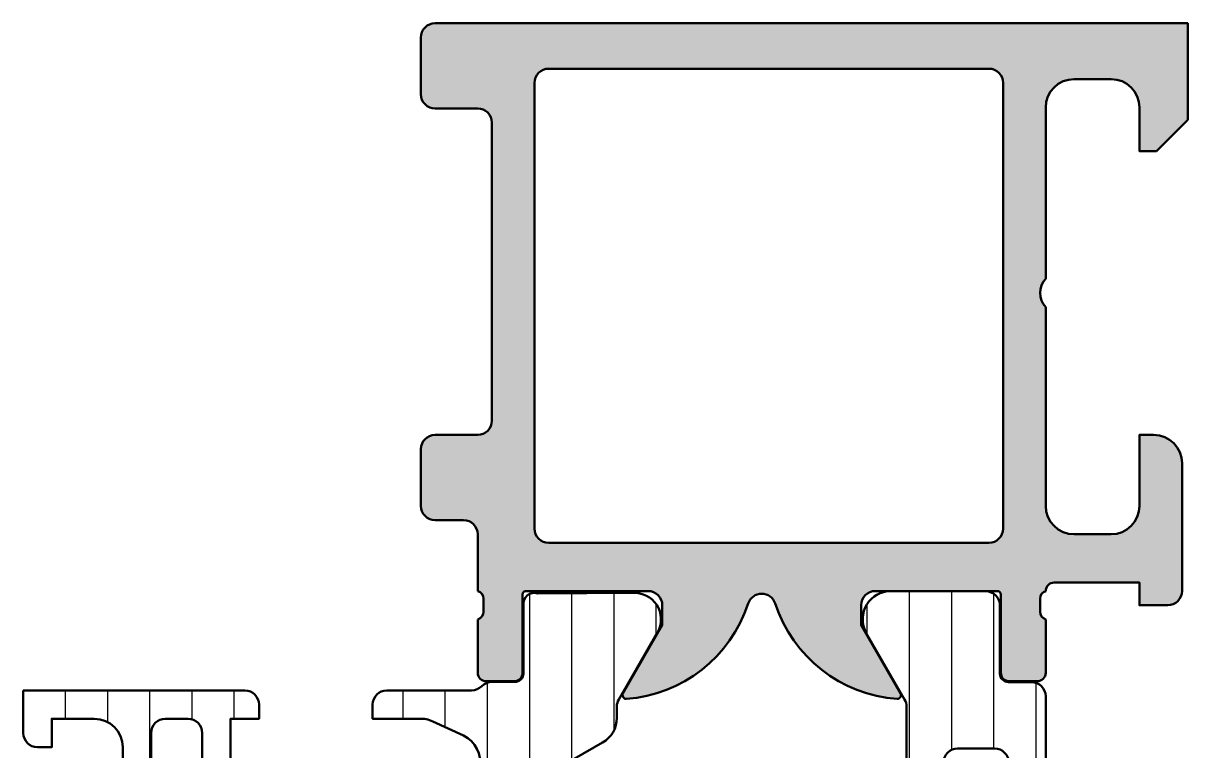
# Model space of a CAD drawing. Extents: x 0 to 81.5, y 0 to 75.
# Drawn here: x 0 to 41, y 49.38 to 75 of the extents above; entities that cross this region are included whole.
import ezdxf

# ---------------------------------------------------------------- set-up
doc = ezdxf.new("R2010")
doc.units = 0
for name, color, linetype, lineweight in [('0S-Alu contour', 7, 'Continuous', 50), ('0S-Alu hatch', 252, 'Continuous', 25), ('0S-Plastic contour', 254, 'Continuous', 50), ('0S-Plastic hatch', 253, 'Continuous', 25)]:
    doc.layers.add(name, color=color, linetype=linetype, lineweight=lineweight)
pattern_1 = [(90, (0, 0), (-1.4859, 0), [])]

# ---------------------------------------------------------------- blocks, each defined once
blk = doc.blocks.new('284027__2AA06328_AA89_4443_B8EB_8340DFA001EF___B0B5916D_247E_4A1C_BFC8_223D1F0A90D1_')
at = {"layer": '0S-Plastic hatch'}
h = blk.add_hatch(dxfattribs=at)
h.set_pattern_fill('ANSI31', color=256, scale=0.4680000000000001, angle=45, style=0)
h.set_pattern_definition(pattern_1)
edge = h.paths.add_edge_path()
edge.add_line((35.99872486003176, 51.29250028669094), (35.99874778158977, 25.45113347713876))
edge.add_arc((36.20288664721181, 25.4552522759781), 0.2041804127758908, 181.1558689438178, 269.5149389342785)
edge.add_line((36.20115809431653, 25.25107918013484), (40.30115809430481, 25.25107918013485))
edge.add_ellipse((40.30115809430482, 24.75107918013491), major_axis=(-0.4999999999999432, 0), ratio=1, start_angle=180, end_angle=270.0000000000008, ccw=False)
edge.add_line((40.80115809430476, 24.75107918013491), (40.80115809430475, 23.92032995674724))
edge.add_ellipse((39.80115809430471, 23.92032995674725), major_axis=(-1.000000000000049, 0), ratio=1, start_angle=105.0000000010819, end_angle=180, ccw=False)
edge.add_line((40.05997713942547, 22.95440413046302), (39.30115809430481, 22.75107918013485))
edge.add_line((39.30115809430481, 22.75107918013485), (39.30115809430482, 23.75107918013485))
edge.add_line((39.30115809430482, 23.75107918013485), (37.0011580943164, 23.75107918013485))
edge.add_arc((37.00286712815748, 22.74695320745727), 1.004127427074062, 90.0975179750846, 179.770140321516)
edge.add_line((35.99874778158978, 22.75098156330438), (35.99874778158977, 19.75110320916071))
edge.add_arc((37.00286734003768, 19.75520566433648), 1.004127938958028, 180.2340877213157, 269.9024699846788)
edge.add_line((37.00115809431646, 18.75107918013484), (39.30115809430481, 18.75107918013484))
edge.add_line((39.30115809430481, 18.75107918013484), (39.30115809430493, 19.75107918013479))
edge.add_line((39.30115809430493, 19.75107918013479), (40.05997713942549, 19.54775422977654))
edge.add_ellipse((39.80115809430487, 18.58182840349287), major_axis=(-0.999999999999474, 0), ratio=1, start_angle=180, end_angle=254.9999999989181, ccw=False)
edge.add_line((40.80115809430433, 18.58182840349287), (40.80115809430481, 17.75107918013484))
edge.add_ellipse((40.30115809430481, 17.75107918013484), major_axis=(-0.5, 0), ratio=1, start_angle=89.9999999999992, end_angle=180, ccw=False)
edge.add_line((40.3011580943048, 17.25107918013484), (36.20115809431644, 17.25107918013484))
edge.add_arc((36.20115809431647, 17.05107918013482), 0.2000000000000242, 90.00000000000813, 180)
edge.add_line((36.00115809431644, 17.05107918013482), (35.99983754932651, 16.21000693500698))
edge.add_ellipse((35.49984022866075, 16.20998614580425), major_axis=(-0.4999973210979561, 0), ratio=1, start_angle=90.00176831585838, end_angle=180.0023822800019, ccw=False)
edge.add_line((35.49985566004504, 15.70998882494442), (34.68952432723014, 15.70996019852622))
edge.add_arc((34.68953519346448, 15.40996019872298), 0.3000000000000325, 90.00207529789022, 180.0020752978985)
edge.add_line((34.38953519366124, 15.40994933248859), (34.38995407387404, 13.00995096315019))
edge.add_ellipse((33.88995809685904, 13.00993021328029), major_axis=(-0.4999959774455648, 0), ratio=1, start_angle=90.0017728167, end_angle=180.0023777790716, ccw=False)
edge.add_line((33.8899735674788, 12.50993423607407), (30.41343207167295, 12.50980758860997))
edge.add_ellipse((30.55570686858718, 13.4996308172864), major_axis=(-0.9999960709244883, 0), ratio=1, start_angle=-32.72494080195321, end_angle=81.82046724598621, ccw=False)
edge.add_line((29.71443463792838, 14.04023527138088), (31.03282163571543, 16.32393987263598))
edge.add_arc((30.59979986407005, 16.57392416271416), 0.500000000004795, 330.0020786986695, 360.0020153926868)
edge.add_line((31.09979986376552, 16.57394175033321), (31.09871355133437, 50.92821050593398))
edge.add_arc((30.59871355162535, 50.92819187276077), 0.5000000000562208, 0.0021352044220911, 30.00207189540115)
edge.add_line((31.03171721293402, 51.17820753096943), (29.71316478347715, 53.46181662021854))
edge.add_ellipse((30.5543978496974, 54.00248201596908), major_axis=(-0.9999960709244804, 0), ratio=1, start_angle=-81.81631665021501, end_angle=32.729091397727075, ccw=False)
edge.add_line((30.41205134881563, 54.99229493543978), (33.88859284462146, 54.99242158290385))
edge.add_ellipse((33.88861359449136, 54.49242560588882), major_axis=(-0.4999959774455932, 0), ratio=1, start_angle=180.0017728167249, end_angle=270.00237777907205, ccw=False)
edge.add_line((34.38860957169762, 54.4924410765088), (34.38836455111679, 52.09244268312311))
edge.add_arc((34.68836455092001, 52.09245354935744), 0.3000000000000183, 180.0020752978985, 270.0020752978807)
edge.add_line((34.6883754171543, 51.79245354955422), (35.49870674996923, 51.79248217597242))
edge.add_ellipse((35.49872753917191, 51.29248485530664), major_axis=(-0.4999973210979774, 0), ratio=1, start_angle=180.0017683158931, end_angle=270.0023822799104, ccw=False)
edge = h.paths.add_edge_path()
edge.add_line((34.69927616145809, 40.10107293477616), (34.69927616145809, 48.95106683126043))
edge.add_arc((34.19927615937041, 48.9510668294423), 0.5000000020876741, 0, 90.001899102613)
edge.add_line((34.19925958657363, 49.45106683125532), (32.89926548030573, 49.4510668312553))
edge.add_arc((32.89926184094911, 48.95107047061194), 0.4999963606566104, 89.99958295741548, 180.0004170428646)
edge.add_line((32.39926548030574, 48.95106683125288), (32.39926548030577, 40.1010729347733))
edge.add_arc((32.89926184094904, 40.10106929541423), 0.499996360656518, 179.9995829571354, 270.0004170425919)
edge.add_line((32.89926548030572, 39.60107293477096), (34.19925958661847, 39.60107293477097))
edge.add_arc((34.19927615930077, 40.10107293665364), 0.500000002157322, 269.9981009105052, 360)
edge = h.paths.add_edge_path()
edge.add_line((32.39926548029536, 38.10107293547461), (32.39926548029536, 29.40106683195894))
edge.add_arc((32.89926548029536, 29.40106683195374), 0.5, 180, 269.9999999999992)
edge.add_line((32.89926548029535, 28.90106683195374), (34.19927616144771, 28.90106683195374))
edge.add_arc((34.19927616144772, 29.40106683195374), 0.5, 269.9999999999992, 360)
edge.add_line((34.69927616144771, 29.40106683195374), (34.69927616144771, 38.10107293547463))
edge.add_arc((34.19927616144768, 38.1010729354694), 0.5000000000000356, 0, 90.00000000118958)
edge.add_line((34.1992761614373, 38.60107293546944), (32.89926548028497, 38.60107293546942))
edge.add_arc((32.89926548029534, 38.10107293546944), 0.4999999999999787, 90.00000000118877, 180)
edge = h.paths.add_edge_path()
edge.add_line((34.6992761614477, 18.55105767668554), (34.6992761614477, 27.40106683195888))
edge.add_arc((34.19927615936013, 27.4010668301408), 0.5000000020875746, 0, 90.00189910262031)
edge.add_line((34.19925958656328, 27.90106683195372), (32.89926548029536, 27.90106683195374))
edge.add_arc((32.89926184093868, 27.40107047131042), 0.4999963606565677, 89.99958295740979, 180.0004170428646)
edge.add_line((32.39926548029536, 27.40106683195135), (32.39926548029536, 18.55108819425846))
edge.add_arc((32.8992807390844, 18.55108819425846), 0.5000152587890412, 180, 270.0000000000033)
edge.add_line((32.89928073908443, 18.05107293546942), (34.19929142023677, 18.0510729354694))
edge.add_arc((34.19929142023679, 18.55105767668031), 0.4999847412109162, 269.9999999999976, 360)
at = {"layer": '0S-Alu contour', "color": 7}
for points in [[(34.19925958657363, 49.45106683125532), (32.89926548030573, 49.4510668312553)], [(32.39926548030574, 48.95106683125288), (32.39926548030577, 40.1010729347733)], [(34.69927616145809, 40.10107293477616), (34.69927616145809, 48.95106683126043)], [(32.89926548030572, 39.60107293477096), (34.19925958661847, 39.60107293477097)], [(34.1992761614373, 38.60107293546944), (32.89926548028497, 38.60107293546942)], [(32.39926548029536, 38.10107293547461), (32.39926548029536, 29.40106683195894)], [(34.69927616144771, 29.40106683195374), (34.69927616144771, 38.10107293547463)], [(32.89926548029535, 28.90106683195374), (34.19927616144771, 28.90106683195374)], [(34.19925958656328, 27.90106683195372), (32.89926548029536, 27.90106683195374)], [(32.39926548029536, 27.40106683195135), (32.39926548029536, 18.55108819425846)], [(34.6992761614477, 18.55105767668554), (34.6992761614477, 27.40106683195888)], [(32.89928073908443, 18.05107293546942), (34.19929142023677, 18.0510729354694)]]:
    blk.add_lwpolyline(points, dxfattribs=at)
for centre, radius, start, end in [((32.89926184094911, 48.95107047061194), 0.4999963606566104, 89.99958295741548, 180.0004170428646), ((34.19927615937041, 48.9510668294423), 0.5000000020876741, 0, 90.001899102613), ((32.89926184094904, 40.10106929541423), 0.499996360656518, 179.9995829571354, 270.0004170425919), ((34.19927615930077, 40.10107293665364), 0.500000002157322, 269.9981009105052, 0), ((32.89926548029534, 38.10107293546944), 0.4999999999999787, 90.00000000118877, 180), ((34.19927616144768, 38.1010729354694), 0.5000000000000356, 0, 90.00000000118958), ((32.89926548029536, 29.40106683195374), 0.5, 180, 269.9999999999992), ((34.19927616144772, 29.40106683195374), 0.5, 269.9999999999992, 0), ((32.89926184093868, 27.40107047131042), 0.4999963606565677, 89.99958295740979, 180.0004170428646), ((34.19927615936013, 27.4010668301408), 0.5000000020875746, 0, 90.00189910262031), ((32.8992807390844, 18.55108819425846), 0.5000152587890412, 180, 270.0000000000033), ((34.19929142023679, 18.55105767668031), 0.4999847412109162, 269.9999999999976, 0)]:
    blk.add_arc(centre, radius, start, end, dxfattribs=at)
at = {"layer": '0S-Plastic contour', "color": 7}
for points in [[(30.41205134881563, 54.99229493543978), (33.88859284462146, 54.99242158290385)], [(34.38860957169762, 54.4924410765088), (34.38836455111679, 52.09244268312311)], [(31.03171721293402, 51.17820753096943), (29.71316478347715, 53.46181662021854)], [(34.6883754171543, 51.79245354955422), (35.49870674996923, 51.79248217597242)], [(35.99872486003176, 51.29250028669094), (35.99874778158977, 25.45113347713876)], [(31.09979986376552, 16.57394175033321), (31.09871355133437, 50.92821050593398)], [(36.20115809431653, 25.25107918013484), (40.30115809430481, 25.25107918013485)], [(40.80115809430476, 24.75107918013491), (40.80115809430475, 23.92032995674724)], [(40.05997713942547, 22.95440413046302), (39.30115809430481, 22.75107918013485), (39.30115809430482, 23.75107918013485), (37.0011580943164, 23.75107918013485)], [(35.99874778158978, 22.75098156330438), (35.99874778158977, 19.75110320916071)], [(37.00115809431646, 18.75107918013484), (39.30115809430481, 18.75107918013484), (39.30115809430493, 19.75107918013479), (40.05997713942549, 19.54775422977654)], [(40.80115809430433, 18.58182840349287), (40.80115809430481, 17.75107918013484)], [(40.3011580943048, 17.25107918013484), (36.20115809431644, 17.25107918013484)], [(36.00115809431644, 17.05107918013482), (35.99983754932651, 16.21000693500698)], [(29.71443463792838, 14.04023527138088), (31.03282163571543, 16.32393987263598)], [(35.49985566004504, 15.70998882494442), (34.68952432723014, 15.70996019852622)], [(34.38953519366124, 15.40994933248859), (34.38995407387404, 13.00995096315019)], [(33.8899735674788, 12.50993423607407), (30.41343207167295, 12.50980758860997)]]:
    blk.add_lwpolyline(points, dxfattribs=at)
at = {"layer": '0S-Plastic contour', "color": 7, "extrusion": (0, 0, -1)}
for centre, radius, start, end in [((-30.5543978496974, 54.00248201596908), 0.9999960709244804, 327.2709086022729, 81.81631665021507), ((-33.88861359449136, 54.49242560588882), 0.4999959774455932, 89.99762222092792, 179.9982271832751), ((-35.49872753917191, 51.29248485530664), 0.4999973210979775, 89.9976177200896, 179.9982316841069), ((-40.30115809430482, 24.75107918013491), 0.4999999999999432, 89.9999999999992, 180), ((-39.80115809430471, 23.92032995674725), 1.000000000000049, 180, 254.9999999989181), ((-39.80115809430487, 18.58182840349287), 0.999999999999474, 105.0000000010819, 180), ((-40.30115809430481, 17.75107918013484), 0.5, 180, 270.0000000000008), ((-35.49984022866075, 16.20998614580425), 0.4999973210979562, 179.9976177199981, 269.9982316841416), ((-30.55570686858718, 13.4996308172864), 0.9999960709244883, 278.1795327540138, 32.72494080195315), ((-33.88995809685904, 13.00993021328029), 0.4999959774455648, 179.9976222209284, 269.9982271833)]:
    blk.add_arc(centre, radius, start, end, dxfattribs=at)
at = {"layer": '0S-Plastic contour', "color": 7}
for centre, radius, start, end in [((34.68836455092001, 52.09245354935744), 0.3000000000000183, 180.0020752978985, 270.0020752978807), ((30.59871355162535, 50.92819187276077), 0.5000000000562208, 0.0021352044220911, 30.00207189540115), ((36.20288664721181, 25.4552522759781), 0.2041804127758908, 181.1558689438178, 269.5149389342785), ((37.00286712815748, 22.74695320745727), 1.004127427074062, 90.0975179750846, 179.770140321516), ((37.00286734003768, 19.75520566433648), 1.004127938958028, 180.2340877213157, 269.9024699846788), ((36.20115809431647, 17.05107918013482), 0.2000000000000242, 90.00000000000813, 180), ((30.59979986407005, 16.57392416271416), 0.500000000004795, 330.0020786986695, 0.0020153926868258), ((34.68953519346448, 15.40996019872298), 0.3000000000000325, 90.00207529789022, 180.0020752978985)]:
    blk.add_arc(centre, radius, start, end, dxfattribs=at)
blk = doc.blocks.new('284027__B7D05CF9_7CD3_4EA3_B655_E867431415A4___47538BBE_12DE_42B7_A166_81902995E003_')
at = {"layer": '0S-Plastic hatch'}
h = blk.add_hatch(dxfattribs=at)
h.set_pattern_fill('ANSI31', color=256, scale=0.4680000000000001, angle=45, style=0)
h.set_pattern_definition(pattern_1)
edge = h.paths.add_edge_path()
edge.add_line((0, 51.49999701474553), (0, 49.99999701474553))
edge.add_arc((0.5, 49.99999701474553), 0.5, 180, 270)
edge.add_line((0.4999999999999999, 49.49999701474553), (1, 49.49999701474553))
edge.add_line((1, 49.49999701474553), (1, 50.49999701474553))
edge.add_line((1, 50.49999701474553), (2.500000000000014, 50.49999701474553))
edge.add_ellipse((2.500000000000014, 49.49999701474554), major_axis=(-0.9999999999999857, 0), ratio=1, start_angle=180, end_angle=270, ccw=False)
edge.add_line((3.5, 49.49999701474554), (3.5, 45.49999701474553))
edge.add_ellipse((2.500000000000014, 45.49999701474551), major_axis=(-0.9999999999999857, 0), ratio=1, start_angle=90.0000000000008, end_angle=180, ccw=False)
edge.add_line((2.500000000000028, 44.49999701474553), (1, 44.49999701474553))
edge.add_line((1, 44.49999701474553), (1, 45.49999701474553))
edge.add_line((1, 45.49999701474553), (0.5, 45.49999701474553))
edge.add_arc((0.5000000000000071, 44.99999701474552), 0.5, 90.00000000000081, 180)
edge.add_line((7.1e-15, 44.99999701474552), (-1.42e-14, 21.19999401474549))
edge.add_arc((0.4999999999999858, 21.19999401474549), 0.5, 180, 270.0000000000081)
edge.add_line((0.5000000000000567, 20.69999401474549), (1.310300815755219, 20.69999401474561))
edge.add_ellipse((1.310300815755077, 20.39999401474586), major_axis=(-0.2999999999997556, 0), ratio=1, start_angle=180, end_angle=269.99999999997283, ccw=False)
edge.add_line((1.610300815754833, 20.39999401474586), (1.609968865358034, 17.99999563180941))
edge.add_arc((2.039121303606179, 17.97064885653113), 0.430154679706687, 176.0880270235302, 279.4797672091212)
edge.add_line((2.109967482421886, 17.54636844522184), (5.586508980521443, 17.57891546966911))
edge.add_arc((5.537628049390342, 18.4964969132121), 0.9188825011733941, 273.0493492187171, 395.5272186382209)
edge.add_line((6.285450980521318, 19.03045001474569), (4.461375763333073, 22.18984140079752))
edge.add_ellipse((4.894388480063589, 22.43984137509707), major_axis=(-0.5000000000001174, 0), ratio=1, start_angle=-89.99999999999193, end_angle=29.999996599335873, ccw=False)
edge.add_line((4.894388480063518, 22.93984137509719), (17.70006144527534, 22.93984137509713))
edge.add_arc((17.70006144527534, 23.43984137509713), 0.5, 270, 360.0000327007567)
edge.add_line((18.20006144527526, 23.43984166046507), (18.20004752908076, 47.81965790700165))
edge.add_ellipse((19.20004752901785, 47.8196691030845), major_axis=(-0.9999999999997681, 0), ratio=1, start_angle=-60.00495389455108, end_angle=0.0006414880432998871, ccw=False)
edge.add_line((18.70012240897667, 48.685737734517), (20.39994227046489, 49.66693323965531))
edge.add_arc((19.90001715042351, 50.53300187108773), 0.9999999999998012, 299.9950461054615, 359.9988249444108)
edge.add_line((20.90001715021301, 50.5329813624988), (20.9000254117782, 50.93581580174944))
edge.add_ellipse((21.40002541167281, 50.93580554745541), major_axis=(-0.4999999999997522, 0), ratio=1, start_angle=330.0000034006127, end_angle=359.9988249444108, ccw=False)
edge.add_line((20.96701269494283, 51.18580552175516), (22.28552954790156, 53.46954401474541))
edge.add_arc((21.52387665310507, 54.00448619536113), 0.9307407097327288, 324.9179519849271, 446.1366321277973)
edge.add_line((21.58658754790136, 54.93311185321668), (18.11004604980202, 54.91544180974944))
edge.add_arc((17.9920184237273, 54.54888822239663), 0.3850870718656267, 72.15181379103063, 187.2938329410474)
edge.add_line((17.61004743273795, 54.49999839768175), (17.61038206204446, 52.10000001474555))
edge.add_ellipse((17.31038206204434, 52.10000001474565), major_axis=(-0.3000000000001108, 0), ratio=1, start_angle=89.99999999998238, end_angle=180, ccw=False)
edge.add_line((17.31038206204425, 51.80000001474553), (16.50000154298155, 51.80000001474554))
edge.add_arc((16.50000154298146, 51.30000001474556), 0.4999999999999787, 89.99999999999022, 135.5732366891123)
edge.add_ellipse((15.78585575955138, 51.99999701474554), major_axis=(-0.4999999999999859, 0), ratio=1, start_angle=89.9999999999992, end_angle=135.5732366891182, ccw=False)
edge.add_line((15.78585575955138, 51.49999701474555), (12.79996948707803, 51.49999701474552))
edge.add_arc((12.79996948707803, 50.9999970147455), 0.5000000000000142, 90.0000000000004, 179.9965029431444)
edge.add_line((12.29996948800934, 51.00002753232361), (12.29993896484273, 50.49993597958996))
edge.add_line((12.29993896484273, 50.49993597958996), (13.93602766642786, 50.49993597958999))
edge.add_ellipse((13.99851301323112, 49.5018900981618), major_axis=(-1.000000000000448, 0), ratio=1, start_angle=244.8612262341979, end_angle=273.5824804879298, ccw=False)
edge.add_line((14.42332516425769, 50.40717162141358), (15.50023827656167, 49.90683522608545))
edge.add_ellipse((15.07889072796826, 48.99993597958982), major_axis=(-1.000000000000008, 0), ratio=1, start_angle=89.9999999999975, end_angle=245.0803068673854, ccw=False)
edge.add_line((15.07889072796821, 47.99993597958981), (8.300113594345945, 47.99993597959011))
edge.add_ellipse((8.300041538370046, 48.99999277576718), major_axis=(-1.000056798772947, 0), ratio=1, start_angle=0.0032539963814883777, end_angle=90.0041282688307, ccw=False)
edge.add_line((7.299984741209909, 48.99993597959074), (7.299999999999997, 50.49999701474553))
edge.add_line((7.299999999999997, 50.49999701474553), (8.299954223631502, 50.49993597958916))
edge.add_line((8.299954223631502, 50.49993597958916), (8.299954223632724, 50.99999701474429))
edge.add_arc((7.799954223632724, 50.99999701474551), 0.5, 0, 90)
edge.add_line((7.799954223632724, 51.49999701474552), (0, 51.49999701474553))
edge = h.paths.add_edge_path()
edge.add_line((8.30014344021987, 46.99993597959011), (15.65854513679115, 46.99993597958981))
edge.add_ellipse((15.65854513679113, 46.49993597958981), major_axis=(-0.5, 0), ratio=1, start_angle=146.0739382130873, end_angle=269.99999999999795, ccw=False)
edge.add_line((16.07342438732754, 46.22087468260589), (9.93945353153861, 37.1015261417418))
edge.add_ellipse((9.524574281002199, 37.38058743872571), major_axis=(-0.4999999999999979, 0), ratio=1, start_angle=33.35195376005669, end_angle=146.073938213087, ccw=False)
edge.add_line((9.106919689199014, 37.10569720254823), (4.582345408196815, 43.98011097108628))
edge.add_ellipse((4.999999999999978, 44.25500120726375), major_axis=(-0.4999999999999761, 0), ratio=1, start_angle=0, end_angle=33.3519537600572, ccw=False)
edge.add_line((4.500000000000002, 44.25500120726375), (4.5, 49.99999701474552))
edge.add_ellipse((5.000000000000007, 49.99999701474553), major_axis=(-0.5000000000000071, 0), ratio=1, start_angle=270.0000000000008, end_angle=360, ccw=False)
edge.add_line((5, 50.49999701474554), (5.799994913865987, 50.49999701474553))
edge.add_ellipse((5.799994913865987, 49.99999701474553), major_axis=(-0.5, 0), ratio=1, start_angle=179.9994173090251, end_angle=270, ccw=False)
edge.add_line((6.29999491384013, 49.99999192980752), (6.299984742822637, 48.99987918663892))
edge.add_arc((8.300041538370095, 48.99999277576718), 2.000056798772988, 180.0032539963815, 270.0029191900564)
edge = h.paths.add_edge_path()
edge.add_line((0.9999999999999928, 25.45048677783807), (1, 42.99999701474553))
edge.add_ellipse((1.5, 42.99999701474553), major_axis=(-0.5, 0), ratio=1, start_angle=270, end_angle=360, ccw=False)
edge.add_line((1.5, 43.49999701474553), (3.431690650671463, 43.49999701474553))
edge.add_ellipse((3.431690650671463, 42.99999701474553), major_axis=(-0.5, 0), ratio=1, start_angle=213.3519537600565, end_angle=270, ccw=False)
edge.add_line((3.849345242474649, 43.27488725092301), (8.732062620267463, 35.85632862305052))
edge.add_ellipse((8.314408028464278, 35.58143838687302), major_axis=(-0.5000000000000018, 0), ratio=1, start_angle=146.0739382130873, end_angle=213.3519537600573, ccw=False)
edge.add_line((8.729287279000692, 35.30237708988912), (1.914879250536396, 25.17142548085416))
edge.add_ellipse((1.499999999999985, 25.45048677783807), major_axis=(-0.4999999999999925, 0), ratio=1, start_angle=0, end_angle=146.0739382130875, ccw=False)
edge = h.paths.add_edge_path()
edge.add_line((10.30177322464598, 35.84846424799885), (16.28515726818224, 44.74393601166996))
edge.add_ellipse((16.70003651871866, 44.46487471468604), major_axis=(-0.5000000000000009, 0), ratio=1, start_angle=180.0001166206049, end_angle=326.0739382130872, ccw=False)
edge.add_line((17.20003651871763, 44.46487573239281), (17.20007312872667, 26.47849137250373))
edge.add_ellipse((16.70007312872771, 26.47849035479696), major_axis=(-0.4999999999999984, 0), ratio=1, start_angle=33.35195376005612, end_angle=180.0001166206049, ccw=False)
edge.add_line((16.28241853692452, 26.20360011861948), (10.29899788337921, 35.29451271483746))
edge.add_ellipse((10.71665247518239, 35.56940295101494), major_axis=(-0.4999999999999949, 0), ratio=1, start_angle=-33.926061786913124, end_angle=33.3519537600568, ccw=False)
edge = h.paths.add_edge_path()
edge.add_line((9.924140814447666, 34.04514413533974), (16.09148345428257, 24.67478959467302))
edge.add_ellipse((15.67382886247938, 24.39989935849553), major_axis=(-0.4999999999999979, 0), ratio=1, start_angle=90, end_angle=213.3519537600567, ccw=False)
edge.add_line((15.67382886247938, 23.89989935849554), (3.203680555847057, 23.89989935849553))
edge.add_ellipse((3.203680555847057, 24.39989935849553), major_axis=(-0.5, 0), ratio=1, start_angle=-33.926061786912896, end_angle=90, ccw=False)
edge.add_line((2.788801305310642, 24.67896065547944), (9.091606972108067, 34.04931519614617))
edge.add_ellipse((9.50648622264448, 33.77025389916226), major_axis=(-0.4999999999999979, 0), ratio=1, start_angle=213.3519537600564, end_angle=326.073938213087, ccw=False)
at = {"layer": '0S-Alu contour', "color": 7}
for points in [[(5, 50.49999701474554), (5.799994913865987, 50.49999701474553)], [(4.500000000000002, 44.25500120726375), (4.5, 49.99999701474552)], [(6.29999491384013, 49.99999192980752), (6.299984742822637, 48.99987918663892)], [(8.30014344021987, 46.99993597959011), (15.65854513679115, 46.99993597958981)], [(16.07342438732754, 46.22087468260589), (9.93945353153861, 37.1015261417418)], [(10.30177322464598, 35.84846424799885), (16.28515726818224, 44.74393601166996)], [(17.20003651871763, 44.46487573239281), (17.20007312872667, 26.47849137250373)], [(9.106919689199014, 37.10569720254823), (4.582345408196815, 43.98011097108628)], [(1.5, 43.49999701474553), (3.431690650671463, 43.49999701474553)], [(3.849345242474649, 43.27488725092301), (8.732062620267463, 35.85632862305052)], [(0.9999999999999928, 25.45048677783807), (1, 42.99999701474553)], [(8.729287279000692, 35.30237708988912), (1.914879250536396, 25.17142548085416)], [(16.28241853692452, 26.20360011861948), (10.29899788337921, 35.29451271483746)], [(2.788801305310642, 24.67896065547944), (9.091606972108067, 34.04931519614617)], [(9.924140814447666, 34.04514413533974), (16.09148345428257, 24.67478959467302)], [(15.67382886247938, 23.89989935849554), (3.203680555847057, 23.89989935849553)]]:
    blk.add_lwpolyline(points, dxfattribs=at)
at = {"layer": '0S-Alu contour', "color": 7, "extrusion": (0, 0, -1)}
for centre, radius, start, end in [((-5.000000000000007, 49.99999701474553), 0.5000000000000071, 0, 89.9999999999992), ((-5.799994913865987, 49.99999701474553), 0.5, 90, 180.000582690975), ((-15.65854513679113, 46.49993597958981), 0.5, 90.00000000000205, 213.9260617869128), ((-16.70003651871866, 44.46487471468604), 0.5000000000000009, 33.92606178691281, 179.9998833793951), ((-4.999999999999978, 44.25500120726375), 0.4999999999999761, 326.6480462399428, 0), ((-1.5, 42.99999701474553), 0.5, 0, 90), ((-3.431690650671463, 42.99999701474553), 0.5, 90, 146.6480462399435), ((-9.524574281002199, 37.38058743872571), 0.4999999999999979, 213.926061786913, 326.6480462399434), ((-8.314408028464278, 35.58143838687302), 0.5000000000000018, 146.6480462399427, 213.9260617869128), ((-10.71665247518239, 35.56940295101494), 0.4999999999999949, 326.6480462399432, 33.92606178691303), ((-9.50648622264448, 33.77025389916226), 0.4999999999999979, 33.92606178691303, 146.6480462399436), ((-16.70007312872771, 26.47849035479696), 0.4999999999999984, 179.9998833793951, 326.6480462399439), ((-1.499999999999985, 25.45048677783807), 0.4999999999999925, 213.9260617869125, 0), ((-3.203680555847057, 24.39989935849553), 0.5, 270, 33.92606178691287), ((-15.67382886247938, 24.39989935849553), 0.4999999999999979, 146.6480462399433, 270)]:
    blk.add_arc(centre, radius, start, end, dxfattribs=at)
at = {"layer": '0S-Alu contour', "color": 7}
blk.add_arc((8.300041538370095, 48.99999277576718), 2.000056798772988, 180.0032539963815, 270.0029191900564, dxfattribs=at)
at = {"layer": '0S-Plastic contour', "color": 7}
for points in [[(21.58658754790136, 54.93311185321668), (18.11004604980202, 54.91544180974944)], [(17.61004743273795, 54.49999839768175), (17.61038206204446, 52.10000001474555)], [(20.96701269494283, 51.18580552175516), (22.28552954790156, 53.46954401474541)], [(17.31038206204425, 51.80000001474553), (16.50000154298155, 51.80000001474554)], [(0, 51.49999701474553), (0, 49.99999701474553)], [(7.799954223632724, 51.49999701474552), (0, 51.49999701474553)], [(15.78585575955138, 51.49999701474555), (12.79996948707803, 51.49999701474552)], [(7.299984741209909, 48.99993597959074), (7.299999999999997, 50.49999701474553), (8.299954223631502, 50.49993597958916), (8.299954223632724, 50.99999701474429)], [(12.29996948800934, 51.00002753232361), (12.29993896484273, 50.49993597958996), (13.93602766642786, 50.49993597958999)], [(20.90001715021301, 50.5329813624988), (20.9000254117782, 50.93581580174944)], [(0.4999999999999999, 49.49999701474553), (1, 49.49999701474553), (1, 50.49999701474553), (2.500000000000014, 50.49999701474553)], [(14.42332516425769, 50.40717162141358), (15.50023827656167, 49.90683522608545)], [(18.70012240897667, 48.685737734517), (20.39994227046489, 49.66693323965531)], [(3.5, 49.49999701474554), (3.5, 45.49999701474553)], [(15.07889072796821, 47.99993597958981), (8.300113594345945, 47.99993597959011)], [(18.20006144527526, 23.43984166046507), (18.20004752908076, 47.81965790700165)], [(2.500000000000028, 44.49999701474553), (1, 44.49999701474553), (1, 45.49999701474553), (0.5, 45.49999701474553)], [(7.1e-15, 44.99999701474552), (-1.42e-14, 21.19999401474549)], [(4.894388480063518, 22.93984137509719), (17.70006144527534, 22.93984137509713)], [(6.285450980521318, 19.03045001474569), (4.461375763333073, 22.18984140079752)], [(0.5000000000000567, 20.69999401474549), (1.310300815755219, 20.69999401474561)], [(1.610300815754833, 20.39999401474586), (1.609968865358034, 17.99999563180941)], [(2.109967482421886, 17.54636844522184), (5.586508980521443, 17.57891546966911)]]:
    blk.add_lwpolyline(points, dxfattribs=at)
for centre, radius, start, end in [((17.9920184237273, 54.54888822239663), 0.3850870718656267, 72.15181379103063, 187.2938329410474), ((21.52387665310507, 54.00448619536113), 0.9307407097327288, 324.9179519849271, 86.13663212779737), ((16.50000154298146, 51.30000001474556), 0.4999999999999787, 89.99999999999022, 135.5732366891123), ((7.799954223632724, 50.99999701474551), 0.5, 0, 90), ((12.79996948707803, 50.9999970147455), 0.5000000000000142, 90.0000000000004, 179.9965029431444), ((19.90001715042351, 50.53300187108773), 0.9999999999998012, 299.9950461054615, 359.9988249444108), ((0.5, 49.99999701474553), 0.5, 180, 270), ((0.5000000000000071, 44.99999701474552), 0.5, 90.00000000000081, 180), ((17.70006144527534, 23.43984137509713), 0.5, 270, 3.27007566742e-05), ((0.4999999999999858, 21.19999401474549), 0.5, 180, 270.0000000000081), ((5.537628049390342, 18.4964969132121), 0.9188825011733941, 273.0493492187171, 35.52721863822091), ((2.039121303606179, 17.97064885653113), 0.430154679706687, 176.0880270235302, 279.4797672091212)]:
    blk.add_arc(centre, radius, start, end, dxfattribs=at)
at = {"layer": '0S-Plastic contour', "color": 7, "extrusion": (0, 0, -1)}
for centre, radius, start, end in [((-17.31038206204434, 52.10000001474565), 0.3000000000001108, 180, 270.0000000000176), ((-15.78585575955138, 51.99999701474554), 0.4999999999999859, 224.4267633108819, 270.0000000000008), ((-21.40002541167281, 50.93580554745541), 0.4999999999997522, 0.0011750555892266, 29.99999659938731), ((-2.500000000000014, 49.49999701474554), 0.9999999999999857, 90, 180), ((-13.99851301323112, 49.5018900981618), 1.000000000000448, 86.41751951207023, 115.1387737658021), ((-15.07889072796826, 48.99993597958982), 1.000000000000008, 114.9196931326146, 270.0000000000025), ((-8.300041538370046, 48.99999277576718), 1.000056798772947, 269.9958717311693, 359.9967460036185), ((-19.20004752901785, 47.8196691030845), 0.9999999999997681, 359.9993585119567, 60.00495389455108), ((-2.500000000000014, 45.49999701474551), 0.9999999999999857, 180, 269.9999999999992), ((-4.894388480063589, 22.43984137509707), 0.5000000000001174, 330.0000034006641, 89.99999999999186), ((-1.310300815755077, 20.39999401474586), 0.2999999999997556, 90.00000000002716, 180)]:
    blk.add_arc(centre, radius, start, end, dxfattribs=at)
blk = doc.blocks.new('357830__3DA14300_1385_47DA_AEA5_42DB9118624D_')
at = {"layer": '0S-Alu hatch'}
h = blk.add_hatch(color=256, dxfattribs=at)
edge = h.paths.add_edge_path()
edge.add_line((14.0000991821289, 74.50010681152344), (14.0000991821289, 72.50010681152342))
edge.add_arc((14.50007865446134, 72.50008628385586), 0.4999794727538367, 179.9976476058527, 270.002352394013)
edge.add_line((14.50009918212896, 72.00010681152344), (16.0000991821289, 72.00010681152344))
edge.add_ellipse((16.0000991821289, 71.50010681152344), major_axis=(-0.5, 0), ratio=1, start_angle=180, end_angle=270, ccw=False)
edge.add_line((16.5000991821289, 71.50010681152344), (16.5000991821289, 61.0001220703125))
edge.add_ellipse((16.0000991821289, 61.0001220703125), major_axis=(-0.5, 0), ratio=1, start_angle=90, end_angle=180, ccw=False)
edge.add_line((16.0000991821289, 60.5001220703125), (14.5000991821289, 60.5001220703125))
edge.add_arc((14.50010485310491, 60.00011639933649), 0.5000056710081612, 90.00064983861078, 179.9993501627087)
edge.add_line((14.0000991821289, 60.00012207031077), (14.0000991821289, 58.0001220703125))
edge.add_arc((14.50007358941032, 58.00009647759392), 0.4999744079364382, 179.9970671403861, 270.0029328596392)
edge.add_line((14.5000991821289, 57.50012207031249), (15.49999237060547, 57.5001220703125))
edge.add_ellipse((15.49999237060547, 57.0001220703125), major_axis=(-0.5, 0), ratio=1, start_angle=180, end_angle=270, ccw=False)
edge.add_line((15.99999237060547, 57.0001220703125), (15.99999237060547, 55.00007629394531))
edge.add_ellipse((15.92115592406241, 54.73255570195215), major_axis=(-0.2788950563274783, 0), ratio=1, start_angle=178.8354106259032, end_angle=253.5801235805083, ccw=False)
edge.add_line((16.19999337060551, 54.72688729395378), (16.19999337060545, 54.27329329395377))
edge.add_ellipse((15.92112527496231, 54.26763263447671), major_axis=(-0.2789255417371184, 0), ratio=1, start_angle=106.424594555353, end_angle=181.1628700728853, ccw=False)
edge.add_line((15.99999237060547, 54.0000892939538), (15.99999237060547, 52.12007829394531))
edge.add_arc((16.29999237060548, 52.12007829394532), 0.3000000000000185, 180, 269.9999999999986)
edge.add_line((16.29999237060548, 51.8200782939453), (17.27996668964829, 51.8200782939453))
edge.add_arc((17.27996668964829, 52.12007829394531), 0.3000000000000114, 270, 360)
edge.add_line((17.5799666896483, 52.12007829394531), (17.57996668964824, 54.88007629394525))
edge.add_ellipse((17.69995488885854, 54.88007629394525), major_axis=(-0.1199881992102973, 0), ratio=1, start_angle=270, end_angle=360, ccw=False)
edge.add_line((17.69995488885854, 55.00006449315555), (22.00015258789063, 55.00021362304687))
edge.add_ellipse((22.00016546946681, 54.50022650462305), major_axis=(-0.4999871185897568, 0), ratio=1, start_angle=179.9985238421549, end_angle=270.00147615792764, ccw=False)
edge.add_line((22.50015258789062, 54.50021362304759), (22.50015258789062, 53.80021667480469))
edge.add_line((22.50015258789062, 53.80021667480469), (21.11190795898437, 51.39569091796875))
edge.add_arc((21.23887267204619, 51.33900942728527), 0.139042546542309, 155.9423438028752, 266.6072913620279)
edge.add_arc((20.86699244654214, 56.08815502027688), 4.901453208299323, 274.2548350451918, 341.8662315936081)
edge.add_ellipse((26.00016877898476, 54.40702519141237), major_axis=(-0.4999999999999981, 0), ratio=1, start_angle=198.1228570095801, end_angle=341.86623159361005, ccw=False)
edge.add_arc((31.13252757555772, 56.08680510239975), 4.900256231524271, 198.1228570095794, 265.7518087041855)
edge.add_arc((30.76131543717107, 51.33880392011438), 0.139034669061324, 273.387685879842, 384.0554427869473)
edge.add_line((30.88827514648438, 51.39547729492187), (29.50003051757813, 53.80000305175781))
edge.add_line((29.50003051757813, 53.80000305175781), (29.50003051757813, 54.5))
edge.add_ellipse((30.00000998991054, 54.50002052766759), major_axis=(-0.4999794727538154, 0), ratio=1, start_angle=-90.00235239400808, end_angle=0.00235239414729449, ccw=False)
edge.add_line((30.00003051757812, 55), (34.3000283718797, 55))
edge.add_ellipse((34.30002837187974, 54.88000269093456), major_axis=(-0.1199973090654396, 0), ratio=1, start_angle=180, end_angle=270.00000000001353, ccw=False)
edge.add_line((34.42002568094518, 54.88000269093456), (34.42002568094518, 52.12000469093459))
edge.add_arc((34.72002568094516, 52.12000469093457), 0.2999999999999829, 180, 269.9999999999945)
edge.add_line((34.72002568094513, 51.82000469093458), (35.69999999998799, 51.82000469093458))
edge.add_arc((35.69999999998797, 52.12000469093457), 0.2999999999999829, 270.0000000000054, 360)
edge.add_line((35.99999999998795, 52.12000469093457), (35.99999999998795, 54.00001569094309))
edge.add_ellipse((36.07886709563111, 54.26755903146606), major_axis=(-0.2789255417371832, 0), ratio=1, start_angle=-1.1628700728833792, end_angle=73.5754054446486, ccw=False)
edge.add_line((35.79999899998791, 54.27321969094311), (35.79999899998796, 54.72681369094306))
edge.add_ellipse((36.07882619434913, 54.73248189052774), major_axis=(-0.2788848020273777, 0), ratio=1, start_angle=-73.58012358050189, end_angle=1.1645893741024906, ccw=False)
edge.add_ellipse((36.30000036075727, 54.99999533743302), major_axis=(-0.3000077143368609, 0), ratio=1, start_angle=-90.0005139300311, end_angle=0.0005139306048249637, ccw=False)
edge.add_line((36.30000305175781, 55.30000305175781), (39.30001831054688, 55.30000305175781))
edge.add_line((39.30001831054688, 55.30000305175781), (39.30001831054688, 54.5))
edge.add_line((39.30001831054688, 54.5), (40.30001831054687, 54.5))
edge.add_arc((40.30002863065745, 54.99998967988948), 0.4999896799959879, 269.9988173780304, 360.0011826222799)
edge.add_line((40.80001831054693, 55.00000000000007), (40.80001831054687, 59.5))
edge.add_arc((39.79999848739905, 59.49998017685217), 1.000019823344298, 0.0011357606123724, 89.99886423980752)
edge.add_line((39.80001831054688, 60.5), (39.30001831054688, 60.5))
edge.add_line((39.30001831054688, 60.5), (39.30001831054688, 58))
edge.add_ellipse((38.29997292469336, 58.00004538585351), major_axis=(-1.000045386883402, 0), ratio=1, start_angle=90.00260029983713, end_angle=179.9973997002186, ccw=False)
edge.add_line((38.30001831054687, 57), (37, 57))
edge.add_ellipse((37.00005250076833, 58.00005250076833), major_axis=(-1.000052502146426, 0), ratio=1, start_angle=0.00300791447108395, end_angle=89.99699208547389, ccw=False)
edge.add_line((36, 58.00000000000096), (36, 65))
edge.add_ellipse((36.52512175395993, 65.5), major_axis=(-0.725088171522571, 0), ratio=1, start_angle=-43.596183881364425, end_angle=43.59618388136448, ccw=False)
edge.add_line((36, 66), (36, 72.03408813476562))
edge.add_ellipse((37.00005250076833, 72.03403563399729), major_axis=(-1.000052502146426, 0), ratio=1, start_angle=270.0030079145261, end_angle=359.99699208552886, ccw=False)
edge.add_line((37, 73.03408813476562), (38.30001831054687, 73.03408813476562))
edge.add_ellipse((38.29997292469334, 72.03404274891209), major_axis=(-1.00004538688343, 0), ratio=1, start_angle=180.0026002997815, end_angle=269.99739970016117, ccw=False)
edge.add_line((39.30001831054688, 72.03408813476463), (39.30001831054693, 70.5))
edge.add_line((39.30001831054693, 70.5), (39.9000244140625, 70.5))
edge.add_line((39.9000244140625, 70.5), (41, 71.60000610351562))
edge.add_line((41, 71.60000610351562), (41, 75))
edge.add_line((41, 75), (14.49999237060547, 75))
edge.add_arc((14.49986000181642, 74.50023918031248), 0.4997608372174051, 89.98482439504002, 180.0151756049599)
edge = h.paths.add_edge_path()
edge.add_ellipse((18.49997442110039, 72.90000421659492), major_axis=(-0.499989679995963, 0), ratio=1, start_angle=-90.00118262196588, end_angle=0.0011826222798845265, ccw=False)
edge.add_line((18.49998474121093, 73.39999389648438), (34.00000762939453, 73.39999389648438))
edge.add_ellipse((34.00001794950508, 72.90000421659492), major_axis=(-0.4999896799959595, 0), ratio=1, start_angle=179.9988173777202, end_angle=270.00118262196634, ccw=False)
edge.add_line((34.50000762939453, 72.89999389648433), (34.50000762939453, 57.20001220703045))
edge.add_ellipse((33.99999181493646, 57.20002802148932), major_axis=(-0.5000158147081559, 0), ratio=1, start_angle=90.00181214608818, end_angle=179.9981878538209, ccw=False)
edge.add_line((34.00000762939453, 56.70001220703125), (18.49998474121093, 56.70001220703125))
edge.add_ellipse((18.50000055566901, 57.20002802148933), major_axis=(-0.500015814708163, 0), ratio=1, start_angle=0.00181214617907699, end_angle=89.99818785391102, ccw=False)
edge.add_line((17.99998474121094, 57.20001220703046), (17.99998474121094, 72.89999389648433))
at = {"layer": '0S-Alu contour', "color": 7}
for points in [[(39.30001831054688, 72.03408813476463), (39.30001831054693, 70.5), (39.9000244140625, 70.5), (41, 71.60000610351562), (41, 75), (14.49999237060547, 75)], [(14.0000991821289, 74.50010681152344), (14.0000991821289, 72.50010681152342)], [(18.49998474121093, 73.39999389648438), (34.00000762939453, 73.39999389648438)], [(37, 73.03408813476562), (38.30001831054687, 73.03408813476562)], [(17.99998474121094, 57.20001220703046), (17.99998474121094, 72.89999389648433)], [(34.50000762939453, 72.89999389648433), (34.50000762939453, 57.20001220703045)], [(14.50009918212896, 72.00010681152344), (16.0000991821289, 72.00010681152344)], [(36, 66), (36, 72.03408813476562)], [(16.5000991821289, 71.50010681152344), (16.5000991821289, 61.0001220703125)], [(36, 58.00000000000096), (36, 65)], [(16.0000991821289, 60.5001220703125), (14.5000991821289, 60.5001220703125)], [(39.80001831054688, 60.5), (39.30001831054688, 60.5), (39.30001831054688, 58)], [(14.0000991821289, 60.00012207031077), (14.0000991821289, 58.0001220703125)], [(40.80001831054693, 55.00000000000007), (40.80001831054687, 59.5)], [(14.5000991821289, 57.50012207031249), (15.49999237060547, 57.5001220703125)], [(15.99999237060547, 57.0001220703125), (15.99999237060547, 55.00007629394531)], [(38.30001831054687, 57), (37, 57)], [(34.00000762939453, 56.70001220703125), (18.49998474121093, 56.70001220703125)], [(17.69995488885854, 55.00006449315555), (22.00015258789063, 55.00021362304687)], [(30.00003051757812, 55), (34.3000283718797, 55)], [(36.30000305175781, 55.30000305175781), (39.30001831054688, 55.30000305175781), (39.30001831054688, 54.5), (40.30001831054687, 54.5)], [(16.19999337060551, 54.72688729395378), (16.19999337060545, 54.27329329395377)], [(17.5799666896483, 52.12007829394531), (17.57996668964824, 54.88007629394525)], [(34.42002568094518, 54.88000269093456), (34.42002568094518, 52.12000469093459)], [(35.79999899998791, 54.27321969094311), (35.79999899998796, 54.72681369094306)], [(22.50015258789062, 54.50021362304759), (22.50015258789062, 53.80021667480469), (21.11190795898437, 51.39569091796875)], [(30.88827514648438, 51.39547729492187), (29.50003051757813, 53.80000305175781), (29.50003051757813, 54.5)], [(15.99999237060547, 54.0000892939538), (15.99999237060547, 52.12007829394531)], [(35.99999999998795, 52.12000469093457), (35.99999999998795, 54.00001569094309)], [(16.29999237060548, 51.8200782939453), (17.27996668964829, 51.8200782939453)], [(34.72002568094513, 51.82000469093458), (35.69999999998799, 51.82000469093458)]]:
    blk.add_lwpolyline(points, dxfattribs=at)
for centre, radius, start, end in [((14.49986000181642, 74.50023918031248), 0.4997608372174051, 89.98482439504002, 180.0151756049599), ((14.50007865446134, 72.50008628385586), 0.4999794727538367, 179.9976476058527, 270.002352394013), ((14.50010485310491, 60.00011639933649), 0.5000056710081612, 90.00064983861078, 179.9993501627087), ((39.79999848739905, 59.49998017685217), 1.000019823344298, 0.0011357606123724, 89.99886423980752), ((14.50007358941032, 58.00009647759392), 0.4999744079364382, 179.9970671403861, 270.0029328596392), ((40.30002863065745, 54.99998967988948), 0.4999896799959879, 269.9988173780304, 0.0011826222798784), ((20.86699244654214, 56.08815502027688), 4.901453208299323, 274.2548350451918, 341.8662315936081), ((31.13252757555772, 56.08680510239975), 4.900256231524271, 198.1228570095794, 265.7518087041855), ((16.29999237060548, 52.12007829394532), 0.3000000000000185, 180, 269.9999999999986), ((17.27996668964829, 52.12007829394531), 0.3000000000000114, 270, 0), ((34.72002568094516, 52.12000469093457), 0.2999999999999829, 180, 269.9999999999945), ((35.69999999998797, 52.12000469093457), 0.2999999999999829, 270.0000000000054, 0), ((21.23887267204619, 51.33900942728527), 0.139042546542309, 155.9423438028752, 266.6072913620279), ((30.76131543717107, 51.33880392011438), 0.139034669061324, 273.387685879842, 24.05544278694728)]:
    blk.add_arc(centre, radius, start, end, dxfattribs=at)
at = {"layer": '0S-Alu contour', "color": 7, "extrusion": (0, 0, -1)}
for centre, radius, start, end in [((-18.49997442110039, 72.90000421659492), 0.499989679995963, 359.9988173777201, 90.00118262196595), ((-34.00001794950508, 72.90000421659492), 0.4999896799959595, 89.99881737803364, 180.0011826222798), ((-37.00005250076833, 72.03403563399729), 1.000052502146426, 0.0030079144711719, 89.99699208547388), ((-38.29997292469334, 72.03404274891209), 1.00004538688343, 90.00260029983882, 179.9973997002185), ((-16.0000991821289, 71.50010681152344), 0.5, 90, 180), ((-36.52512175395993, 65.5), 0.725088171522571, 316.4038161186355, 43.59618388136445), ((-16.0000991821289, 61.0001220703125), 0.5, 180, 270), ((-37.00005250076833, 58.00005250076833), 1.000052502146426, 270.0030079145261, 359.9969920855289), ((-38.29997292469336, 58.00004538585351), 1.000045386883402, 180.0026002997815, 269.9973997001629), ((-15.49999237060547, 57.0001220703125), 0.5, 90, 180), ((-18.50000055566901, 57.20002802148933), 0.500015814708163, 270.001812146089, 359.9981878538209), ((-33.99999181493646, 57.20002802148932), 0.5000158147081559, 180.0018121461791, 269.9981878539118), ((-15.92115592406241, 54.73255570195215), 0.2788950563274783, 106.4198764194917, 181.1645893740969), ((-17.69995488885854, 54.88007629394525), 0.1199881992102973, 0, 90), ((-22.00016546946681, 54.50022650462305), 0.4999871185897568, 89.99852384207237, 180.0014761578452), ((-30.00000998991054, 54.50002052766759), 0.4999794727538154, 359.9976476058527, 90.00235239400817), ((-34.30002837187974, 54.88000269093456), 0.1199973090654396, 89.99999999998644, 180), ((-36.07882619434913, 54.73248189052774), 0.2788848020273777, 358.8354106258975, 73.58012358050179), ((-36.30000036075727, 54.99999533743302), 0.3000077143368609, 359.9994860693952, 90.00051393003108), ((-26.00016877898476, 54.40702519141237), 0.4999999999999981, 18.13376840638996, 161.8771429904199), ((-15.92112527496231, 54.26763263447671), 0.2789255417371184, 178.8371299271147, 253.575405444647), ((-36.07886709563111, 54.26755903146606), 0.2789255417371832, 286.4245945553514, 1.162870072883403)]:
    blk.add_arc(centre, radius, start, end, dxfattribs=at)
blk = doc.blocks.new('368910__3035C2D6_4248_485B_A1AF_7FE35C8D4928_')
at = {"layer": '0S-Alu contour', "color": 7}
blk.add_blockref('357830__3DA14300_1385_47DA_AEA5_42DB9118624D_', (0, 0), dxfattribs=at)
at = {"layer": '0S-Plastic contour', "color": 7}
for name in ['284027__2AA06328_AA89_4443_B8EB_8340DFA001EF___B0B5916D_247E_4A1C_BFC8_223D1F0A90D1_', '284027__B7D05CF9_7CD3_4EA3_B655_E867431415A4___47538BBE_12DE_42B7_A166_81902995E003_']:
    blk.add_blockref(name, (0, 0), dxfattribs=at)

msp = doc.modelspace()

# ---------------------------------------------------------------- block references
at = {"layer": '0S-Alu contour', "color": 7}
msp.add_blockref('368910__3035C2D6_4248_485B_A1AF_7FE35C8D4928_', (0, 0), dxfattribs=at)

doc.saveas('drawing.dxf')
